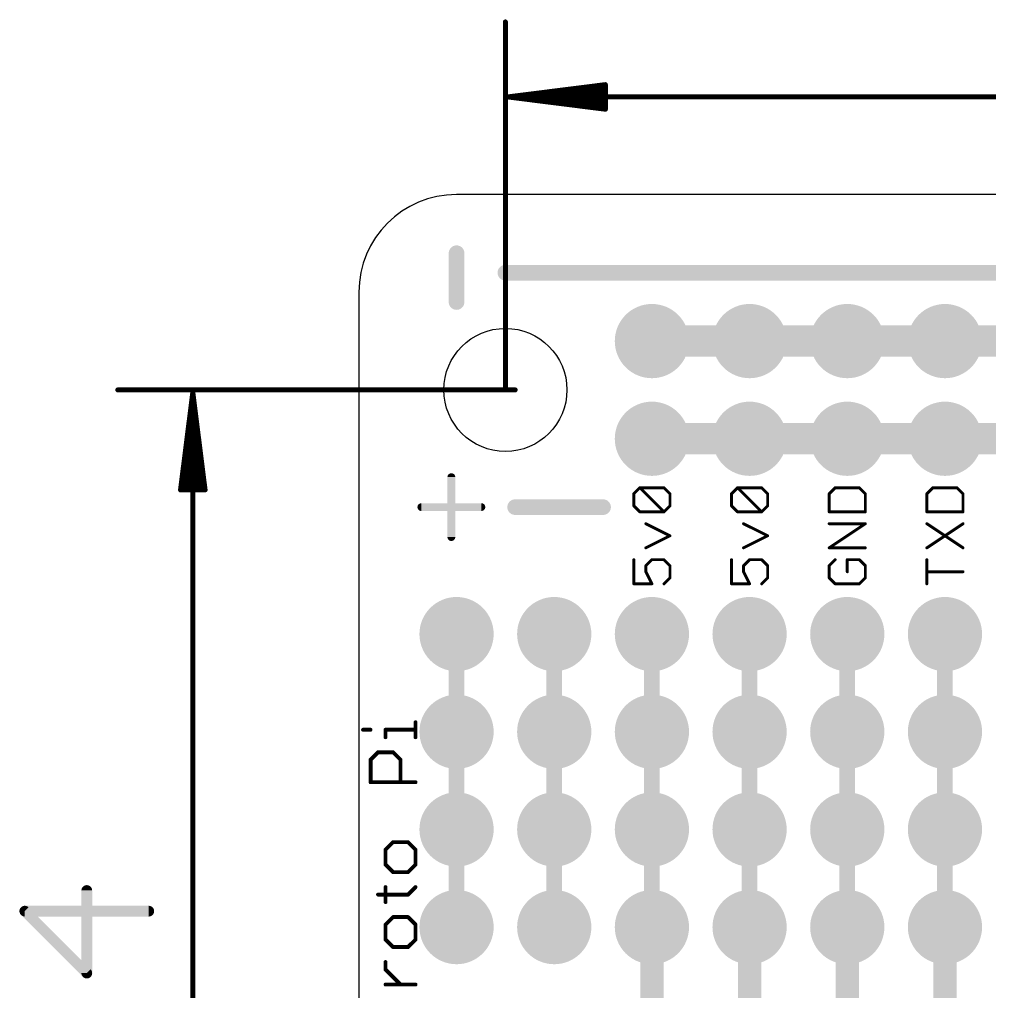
# Model space of a CAD drawing. Extents: x -31.7 to 31, y -33.5 to 32.4.
# Drawn here: x -31.69 to -6.46, y 4.67 to 29.96 of the extents above; entities that cross this region are included whole.
import ezdxf

# ---------------------------------------------------------------- set-up
doc = ezdxf.new("R2010")
doc.units = 0
for name, color, linetype in [('112', 1, 'CONTINUOUS'), ('113', 5, 'CONTINUOUS'), ('16', 132, 'CONTINUOUS'), ('18', 110, 'CONTINUOUS'), ('20', 53, 'CONTINUOUS'), ('21', 253, 'CONTINUOUS'), ('51', 253, 'CONTINUOUS')]:
    doc.layers.add(name, color=color, linetype=linetype)

# ---------------------------------------------------------------- blocks, each defined once
blk = doc.blocks.new('ROUNDV')
at = {"const_width": 0.5}
blk.add_lwpolyline([(0, -0.25, 1), (0, 0.25, 1), (0, -0.25)], format="xyb", dxfattribs=at)

msp = doc.modelspace()

# ---------------------------------------------------------------- linework, layer by layer
at = {"layer": '112'}
for points, const_width in [([(-20.4548, 18.0526), (-20.4548, 16.4934)], 0.2032), ([(-16.51, 17.272), (-18.796, 17.272)], 0.4064), ([(-21.2344, 17.273), (-19.6752, 17.273)], 0.2032)]:
    msp.add_lwpolyline(points, dxfattribs=dict(at, const_width=const_width))
for points, const_width in [([(-20.404, 18.0526, 1), (-20.5056, 18.0526)], 0.1016), ([(-18.796, 17.3736, 1), (-18.796, 17.1704)], 0.2032), ([(-16.51, 17.1704, 1), (-16.51, 17.3736)], 0.2032), ([(-21.2344, 17.3238, 1), (-21.2344, 17.2222)], 0.1016), ([(-19.6752, 17.2222, 1), (-19.6752, 17.3238)], 0.1016), ([(-20.5056, 16.4934, 1), (-20.404, 16.4934)], 0.1016)]:
    msp.add_lwpolyline(points, format="xyb", dxfattribs=dict(at, const_width=const_width))
at = {"layer": '113', "const_width": 0.4064}
for points in [[(-20.32, 23.876), (-20.32, 22.606)], [(-19.05, 23.368), (18.796, 23.368)]]:
    msp.add_lwpolyline(points, dxfattribs=at)
at = {"layer": '113', "const_width": 0.2032}
for points in [[(-20.2184, 23.876, 1), (-20.4216, 23.876)], [(-19.05, 23.4696, 1), (-19.05, 23.2664)], [(-20.4216, 22.606, 1), (-20.2184, 22.606)]]:
    msp.add_lwpolyline(points, format="xyb", dxfattribs=at)
at = {"layer": '16'}
for points, const_width in [([(-12.7, 21.59), (-15.24, 21.59)], 0.8128), ([(-10.16, 21.59), (-12.7, 21.59)], 0.8128), ([(-7.62, 21.59), (-10.16, 21.59)], 0.8128), ([(-5.08, 21.59), (-7.62, 21.59)], 0.8128), ([(-12.7, 19.05), (-15.24, 19.05)], 0.8128), ([(-10.16, 19.05), (-12.7, 19.05)], 0.8128), ([(-7.62, 19.05), (-10.16, 19.05)], 0.8128), ([(-5.08, 19.05), (-7.62, 19.05)], 0.8128), ([(-20.32, 13.97), (-20.32, 11.43)], 0.4064), ([(-17.78, 13.97), (-17.78, 11.43)], 0.4064), ([(-15.24, 13.97), (-15.24, 11.43)], 0.4064), ([(-12.7, 13.97), (-12.7, 11.43)], 0.4064), ([(-10.16, 13.97), (-10.16, 11.43)], 0.4064), ([(-7.62, 13.97), (-7.62, 11.43)], 0.4064), ([(-20.32, 11.43), (-20.32, 8.89)], 0.4064), ([(-17.78, 11.43), (-17.78, 8.89)], 0.4064), ([(-15.24, 11.43), (-15.24, 8.89)], 0.4064), ([(-12.7, 11.43), (-12.7, 8.89)], 0.4064), ([(-10.16, 11.43), (-10.16, 8.89)], 0.4064), ([(-7.62, 11.43), (-7.62, 8.89)], 0.4064), ([(-20.32, 8.89), (-20.32, 6.35)], 0.4064), ([(-17.78, 8.89), (-17.78, 6.35)], 0.4064), ([(-15.24, 8.89), (-15.24, 6.35)], 0.4064), ([(-12.7, 8.89), (-12.7, 6.35)], 0.4064), ([(-10.16, 8.89), (-10.16, 6.35)], 0.4064), ([(-7.62, 8.89), (-7.62, 6.35)], 0.4064), ([(-15.24, 1.27), (-15.24, 6.35)], 0.6096), ([(-12.7, 1.27), (-12.7, 6.35)], 0.6096), ([(-10.16, 1.27), (-10.16, 6.35)], 0.6096), ([(-7.62, 1.27), (-7.62, 6.35)], 0.6096)]:
    msp.add_lwpolyline(points, dxfattribs=dict(at, const_width=const_width))
for points, const_width in [([(-15.24, 21.7932, 1), (-15.24, 21.3868)], 0.4064), ([(-12.7, 21.7932, 1), (-12.7, 21.3868)], 0.4064), ([(-12.7, 21.3868, 1), (-12.7, 21.7932)], 0.4064), ([(-10.16, 21.7932, 1), (-10.16, 21.3868)], 0.4064), ([(-10.16, 21.3868, 1), (-10.16, 21.7932)], 0.4064), ([(-7.62, 21.7932, 1), (-7.62, 21.3868)], 0.4064), ([(-7.62, 21.3868, 1), (-7.62, 21.7932)], 0.4064), ([(-15.24, 19.2532, 1), (-15.24, 18.8468)], 0.4064), ([(-12.7, 19.2532, 1), (-12.7, 18.8468)], 0.4064), ([(-12.7, 18.8468, 1), (-12.7, 19.2532)], 0.4064), ([(-10.16, 19.2532, 1), (-10.16, 18.8468)], 0.4064), ([(-10.16, 18.8468, 1), (-10.16, 19.2532)], 0.4064), ([(-7.62, 19.2532, 1), (-7.62, 18.8468)], 0.4064), ([(-7.62, 18.8468, 1), (-7.62, 19.2532)], 0.4064), ([(-20.2184, 13.97, 1), (-20.4216, 13.97)], 0.2032), ([(-17.6784, 13.97, 1), (-17.8816, 13.97)], 0.2032), ([(-15.1384, 13.97, 1), (-15.3416, 13.97)], 0.2032), ([(-12.5984, 13.97, 1), (-12.8016, 13.97)], 0.2032), ([(-10.0584, 13.97, 1), (-10.2616, 13.97)], 0.2032), ([(-7.5184, 13.97, 1), (-7.7216, 13.97)], 0.2032), ([(-20.2184, 11.43, 1), (-20.4216, 11.43)], 0.2032), ([(-17.6784, 11.43, 1), (-17.8816, 11.43)], 0.2032), ([(-15.1384, 11.43, 1), (-15.3416, 11.43)], 0.2032), ([(-12.5984, 11.43, 1), (-12.8016, 11.43)], 0.2032), ([(-10.0584, 11.43, 1), (-10.2616, 11.43)], 0.2032), ([(-7.5184, 11.43, 1), (-7.7216, 11.43)], 0.2032), ([(-20.4216, 11.43, 1), (-20.2184, 11.43)], 0.2032), ([(-17.8816, 11.43, 1), (-17.6784, 11.43)], 0.2032), ([(-15.3416, 11.43, 1), (-15.1384, 11.43)], 0.2032), ([(-12.8016, 11.43, 1), (-12.5984, 11.43)], 0.2032), ([(-10.2616, 11.43, 1), (-10.0584, 11.43)], 0.2032), ([(-7.7216, 11.43, 1), (-7.5184, 11.43)], 0.2032), ([(-20.2184, 8.89, 1), (-20.4216, 8.89)], 0.2032), ([(-20.4216, 8.89, 1), (-20.2184, 8.89)], 0.2032), ([(-17.6784, 8.89, 1), (-17.8816, 8.89)], 0.2032), ([(-17.8816, 8.89, 1), (-17.6784, 8.89)], 0.2032), ([(-15.1384, 8.89, 1), (-15.3416, 8.89)], 0.2032), ([(-15.3416, 8.89, 1), (-15.1384, 8.89)], 0.2032), ([(-12.5984, 8.89, 1), (-12.8016, 8.89)], 0.2032), ([(-12.8016, 8.89, 1), (-12.5984, 8.89)], 0.2032), ([(-10.0584, 8.89, 1), (-10.2616, 8.89)], 0.2032), ([(-10.2616, 8.89, 1), (-10.0584, 8.89)], 0.2032), ([(-7.5184, 8.89, 1), (-7.7216, 8.89)], 0.2032), ([(-7.7216, 8.89, 1), (-7.5184, 8.89)], 0.2032), ([(-15.0876, 6.35, 1), (-15.3924, 6.35)], 0.3048), ([(-12.5476, 6.35, 1), (-12.8524, 6.35)], 0.3048), ([(-10.0076, 6.35, 1), (-10.3124, 6.35)], 0.3048), ([(-7.4676, 6.35, 1), (-7.7724, 6.35)], 0.3048), ([(-20.4216, 6.35, 1), (-20.2184, 6.35)], 0.2032), ([(-17.8816, 6.35, 1), (-17.6784, 6.35)], 0.2032), ([(-15.3416, 6.35, 1), (-15.1384, 6.35)], 0.2032), ([(-12.8016, 6.35, 1), (-12.5984, 6.35)], 0.2032), ([(-10.2616, 6.35, 1), (-10.0584, 6.35)], 0.2032), ([(-7.7216, 6.35, 1), (-7.5184, 6.35)], 0.2032)]:
    msp.add_lwpolyline(points, format="xyb", dxfattribs=dict(at, const_width=const_width))
at = {"layer": '20'}
for p, q in [((20.32, 25.4), (-20.32, 25.4)), ((-22.86, 22.86), (-22.86, -22.86))]:
    msp.add_line(p, q, dxfattribs=at)
msp.add_circle((-19.05, 20.32), 1.6, dxfattribs=at)
msp.add_arc((-20.32, 22.86), 2.54, 90, 180, dxfattribs=at)
at = {"layer": '21'}
for points, const_width in [([(-15.7107, 17.6194), (-15.5539, 17.7762)], 0.0762), ([(-15.5539, 17.7762), (-14.9269, 17.7762)], 0.0762), ([(-14.9269, 17.1491), (-15.5539, 17.7762)], 0.0762), ([(-14.9269, 17.7762), (-14.7701, 17.6194)], 0.0762), ([(-13.1707, 17.6194), (-13.0139, 17.7762)], 0.0762), ([(-13.0139, 17.7762), (-12.3869, 17.7762)], 0.0762), ([(-12.3869, 17.1491), (-13.0139, 17.7762)], 0.0762), ([(-12.3869, 17.7762), (-12.2301, 17.6194)], 0.0762), ([(-10.4739, 17.7762), (-10.6307, 17.6194)], 0.0762), ([(-9.8469, 17.7762), (-10.4739, 17.7762)], 0.0762), ([(-9.6901, 17.6194), (-9.8469, 17.7762)], 0.0762), ([(-7.9339, 17.7762), (-8.0907, 17.6194)], 0.0762), ([(-7.3069, 17.7762), (-7.9339, 17.7762)], 0.0762), ([(-7.1501, 17.6194), (-7.3069, 17.7762)], 0.0762), ([(-15.7107, 17.3059), (-15.7107, 17.6194)], 0.0762), ([(-14.7701, 17.6194), (-14.7701, 17.3059)], 0.0762), ([(-13.1707, 17.3059), (-13.1707, 17.6194)], 0.0762), ([(-12.2301, 17.6194), (-12.2301, 17.3059)], 0.0762), ([(-10.6307, 17.6194), (-10.6307, 17.1491)], 0.0762), ([(-9.6901, 17.1491), (-9.6901, 17.6194)], 0.0762), ([(-8.0907, 17.6194), (-8.0907, 17.1491)], 0.0762), ([(-7.1501, 17.1491), (-7.1501, 17.6194)], 0.0762), ([(-15.5539, 17.1491), (-15.7107, 17.3059)], 0.0762), ([(-14.7701, 17.3059), (-14.9269, 17.1491)], 0.0762), ([(-13.0139, 17.1491), (-13.1707, 17.3059)], 0.0762), ([(-12.2301, 17.3059), (-12.3869, 17.1491)], 0.0762), ([(-14.9269, 17.1491), (-15.5539, 17.1491)], 0.0762), ([(-12.3869, 17.1491), (-13.0139, 17.1491)], 0.0762), ([(-10.6307, 17.1491), (-9.6901, 17.1491)], 0.0762), ([(-8.0907, 17.1491), (-7.1501, 17.1491)], 0.0762), ([(-14.7701, 16.5272), (-15.3972, 16.8407)], 0.0762), ([(-12.2301, 16.5272), (-12.8572, 16.8407)], 0.0762), ([(-10.6307, 16.2136), (-9.6901, 16.8407)], 0.0762), ([(-9.6901, 16.8407), (-10.6307, 16.8407)], 0.0762), ([(-8.0907, 16.2136), (-7.1501, 16.8407)], 0.0762), ([(-8.0907, 16.8407), (-7.1501, 16.2136)], 0.0762), ([(-15.3972, 16.2136), (-14.7701, 16.5272)], 0.0762), ([(-12.8572, 16.2136), (-12.2301, 16.5272)], 0.0762), ([(-9.6901, 16.2136), (-10.6307, 16.2136)], 0.0762), ([(-15.7107, 15.9052), (-15.7107, 15.2781)], 0.0762), ([(-15.3972, 15.7484), (-15.2404, 15.9052)], 0.0762), ([(-15.2404, 15.9052), (-14.9269, 15.9052)], 0.0762), ([(-14.9269, 15.9052), (-14.7701, 15.7484)], 0.0762), ([(-13.1707, 15.9052), (-13.1707, 15.2781)], 0.0762), ([(-12.8572, 15.7484), (-12.7004, 15.9052)], 0.0762), ([(-12.7004, 15.9052), (-12.3869, 15.9052)], 0.0762), ([(-12.3869, 15.9052), (-12.2301, 15.7484)], 0.0762), ([(-10.4739, 15.9052), (-10.6307, 15.7484)], 0.0762), ([(-9.8469, 15.9052), (-10.1604, 15.9052)], 0.0762), ([(-10.1604, 15.9052), (-10.1604, 15.5916)], 0.0762), ([(-9.6901, 15.7484), (-9.8469, 15.9052)], 0.0762), ([(-8.0907, 15.2781), (-8.0907, 15.9052)], 0.0762), ([(-15.3972, 15.5916), (-15.3972, 15.7484)], 0.0762), ([(-14.7701, 15.7484), (-14.7701, 15.4349)], 0.0762), ([(-12.8572, 15.5916), (-12.8572, 15.7484)], 0.0762), ([(-12.2301, 15.7484), (-12.2301, 15.4349)], 0.0762), ([(-10.6307, 15.7484), (-10.6307, 15.4349)], 0.0762), ([(-9.6901, 15.4349), (-9.6901, 15.7484)], 0.0762), ([(-15.2404, 15.2781), (-15.3972, 15.5916)], 0.0762), ([(-14.7701, 15.4349), (-14.9269, 15.2781)], 0.0762), ([(-12.7004, 15.2781), (-12.8572, 15.5916)], 0.0762), ([(-12.2301, 15.4349), (-12.3869, 15.2781)], 0.0762), ([(-10.6307, 15.4349), (-10.4739, 15.2781)], 0.0762), ([(-9.8469, 15.2781), (-9.6901, 15.4349)], 0.0762), ([(-7.1501, 15.5916), (-8.0907, 15.5916)], 0.0762), ([(-15.7107, 15.2781), (-15.2404, 15.2781)], 0.0762), ([(-13.1707, 15.2781), (-12.7004, 15.2781)], 0.0762), ([(-10.4739, 15.2781), (-9.8469, 15.2781)], 0.0762), ([(-21.3868, 11.2882), (-21.3868, 11.678)], 0.1016), ([(-22.7511, 11.4831), (-22.5562, 11.4831)], 0.1016), ([(-22.1664, 11.2882), (-22.1664, 11.4831)], 0.1016), ([(-22.1664, 11.4831), (-21.3868, 11.4831)], 0.1016), ([(-22.5562, 10.7035), (-22.3613, 10.8984)], 0.1016), ([(-22.3613, 10.8984), (-21.9715, 10.8984)], 0.1016), ([(-21.9715, 10.8984), (-21.7766, 10.7035)], 0.1016), ([(-22.5562, 10.1188), (-22.5562, 10.7035)], 0.1016), ([(-21.7766, 10.7035), (-21.7766, 10.1188)], 0.1016), ([(-21.3868, 10.1188), (-22.5562, 10.1188)], 0.1016), ([(-21.9715, 8.5596), (-22.1664, 8.3647)], 0.1016), ([(-21.5817, 8.5596), (-21.9715, 8.5596)], 0.1016), ([(-21.3868, 8.3647), (-21.5817, 8.5596)], 0.1016), ([(-22.1664, 8.3647), (-22.1664, 7.9749)], 0.1016), ([(-21.3868, 7.9749), (-21.3868, 8.3647)], 0.1016), ([(-22.1664, 7.9749), (-21.9715, 7.78)], 0.1016), ([(-21.5817, 7.78), (-21.3868, 7.9749)], 0.1016), ([(-21.9715, 7.78), (-21.5817, 7.78)], 0.1016), ([(-22.1664, 7.0004), (-22.1664, 7.3902)], 0.1016), ([(-21.5817, 7.1953), (-21.3868, 7.3902)], 0.1016), ([(-22.3613, 7.1953), (-21.5817, 7.1953)], 0.1016), ([(-21.9715, 6.6106), (-22.1664, 6.4157)], 0.1016), ([(-21.5817, 6.6106), (-21.9715, 6.6106)], 0.1016), ([(-21.3868, 6.4157), (-21.5817, 6.6106)], 0.1016), ([(-22.1664, 6.4157), (-22.1664, 6.0259)], 0.1016), ([(-21.3868, 6.0259), (-21.3868, 6.4157)], 0.1016), ([(-22.1664, 6.0259), (-21.9715, 5.8311)], 0.1016), ([(-21.5817, 5.8311), (-21.3868, 6.0259)], 0.1016), ([(-21.9715, 5.8311), (-21.5817, 5.8311)], 0.1016), ([(-22.1664, 5.2464), (-22.1664, 5.4413)], 0.1016), ([(-21.7766, 4.8566), (-22.1664, 5.2464)], 0.1016), ([(-21.3868, 4.8566), (-22.1664, 4.8566)], 0.1016)]:
    msp.add_lwpolyline(points, dxfattribs=dict(at, const_width=const_width))
for points, const_width in [([(-15.5405, 17.7897, 1), (-15.5674, 17.7627)], 0.0381), ([(-15.5539, 17.7953, 1), (-15.5539, 17.7572)], 0.0381), ([(-15.5405, 17.7627, 1), (-15.5674, 17.7897)], 0.0381), ([(-14.9134, 17.7897, 1), (-14.9403, 17.7627)], 0.0381), ([(-14.9269, 17.7572, 1), (-14.9269, 17.7953)], 0.0381), ([(-13.0005, 17.7897, 1), (-13.0274, 17.7627)], 0.0381), ([(-13.0139, 17.7953, 1), (-13.0139, 17.7572)], 0.0381), ([(-13.0005, 17.7627, 1), (-13.0274, 17.7897)], 0.0381), ([(-12.3734, 17.7897, 1), (-12.4003, 17.7627)], 0.0381), ([(-12.3869, 17.7572, 1), (-12.3869, 17.7953)], 0.0381), ([(-10.4739, 17.7953, 1), (-10.4739, 17.7572)], 0.0381), ([(-10.4605, 17.7627, 1), (-10.4874, 17.7897)], 0.0381), ([(-9.8334, 17.7897, 1), (-9.8603, 17.7627)], 0.0381), ([(-9.8469, 17.7572, 1), (-9.8469, 17.7953)], 0.0381), ([(-7.9339, 17.7953, 1), (-7.9339, 17.7572)], 0.0381), ([(-7.9205, 17.7627, 1), (-7.9474, 17.7897)], 0.0381), ([(-7.2934, 17.7897, 1), (-7.3203, 17.7627)], 0.0381), ([(-7.3069, 17.7572, 1), (-7.3069, 17.7953)], 0.0381), ([(-15.6917, 17.6194, 1), (-15.7298, 17.6194)], 0.0381), ([(-15.7242, 17.6329, 1), (-15.6972, 17.606)], 0.0381), ([(-14.7511, 17.6194, 1), (-14.7892, 17.6194)], 0.0381), ([(-14.7836, 17.606, 1), (-14.7566, 17.6329)], 0.0381), ([(-13.1517, 17.6194, 1), (-13.1898, 17.6194)], 0.0381), ([(-13.1842, 17.6329, 1), (-13.1572, 17.606)], 0.0381), ([(-12.2111, 17.6194, 1), (-12.2492, 17.6194)], 0.0381), ([(-12.2436, 17.606, 1), (-12.2166, 17.6329)], 0.0381), ([(-10.6117, 17.6194, 1), (-10.6498, 17.6194)], 0.0381), ([(-10.6442, 17.6329, 1), (-10.6172, 17.606)], 0.0381), ([(-9.6711, 17.6194, 1), (-9.7092, 17.6194)], 0.0381), ([(-9.7036, 17.606, 1), (-9.6766, 17.6329)], 0.0381), ([(-8.0717, 17.6194, 1), (-8.1098, 17.6194)], 0.0381), ([(-8.1042, 17.6329, 1), (-8.0772, 17.606)], 0.0381), ([(-7.1311, 17.6194, 1), (-7.1692, 17.6194)], 0.0381), ([(-7.1636, 17.606, 1), (-7.1366, 17.6329)], 0.0381), ([(-15.7298, 17.3059, 1), (-15.6917, 17.3059)], 0.0381), ([(-15.6972, 17.3194, 1), (-15.7242, 17.2924)], 0.0381), ([(-14.7892, 17.3059, 1), (-14.7511, 17.3059)], 0.0381), ([(-14.7566, 17.2924, 1), (-14.7836, 17.3194)], 0.0381), ([(-13.1572, 17.3194, 1), (-13.1842, 17.2924)], 0.0381), ([(-13.1898, 17.3059, 1), (-13.1517, 17.3059)], 0.0381), ([(-12.2492, 17.3059, 1), (-12.2111, 17.3059)], 0.0381), ([(-12.2166, 17.2924, 1), (-12.2436, 17.3194)], 0.0381), ([(-15.5539, 17.1682, 1), (-15.5539, 17.1301)], 0.0381), ([(-15.5674, 17.1357, 1), (-15.5405, 17.1626)], 0.0381), ([(-14.9403, 17.1626, 1), (-14.9134, 17.1357)], 0.0381), ([(-14.9403, 17.1357, 1), (-14.9134, 17.1626)], 0.0381), ([(-14.9269, 17.1301, 1), (-14.9269, 17.1682)], 0.0381), ([(-13.0139, 17.1682, 1), (-13.0139, 17.1301)], 0.0381), ([(-13.0274, 17.1357, 1), (-13.0005, 17.1626)], 0.0381), ([(-12.4003, 17.1626, 1), (-12.3734, 17.1357)], 0.0381), ([(-12.4003, 17.1357, 1), (-12.3734, 17.1626)], 0.0381), ([(-12.3869, 17.1301, 1), (-12.3869, 17.1682)], 0.0381), ([(-10.6498, 17.1491, 1), (-10.6117, 17.1491)], 0.0381), ([(-10.6307, 17.1682, 1), (-10.6307, 17.1301)], 0.0381), ([(-9.7092, 17.1491, 1), (-9.6711, 17.1491)], 0.0381), ([(-9.6901, 17.1301, 1), (-9.6901, 17.1682)], 0.0381), ([(-8.0907, 17.1682, 1), (-8.0907, 17.1301)], 0.0381), ([(-8.1098, 17.1491, 1), (-8.0717, 17.1491)], 0.0381), ([(-7.1692, 17.1491, 1), (-7.1311, 17.1491)], 0.0381), ([(-7.1501, 17.1301, 1), (-7.1501, 17.1682)], 0.0381), ([(-15.3886, 16.8577, 1), (-15.4057, 16.8236)], 0.0381), ([(-12.8486, 16.8577, 1), (-12.8657, 16.8236)], 0.0381), ([(-10.6307, 16.8597, 1), (-10.6307, 16.8216)], 0.0381), ([(-9.6795, 16.8248, 1), (-9.7007, 16.8565)], 0.0381), ([(-9.6901, 16.8216, 1), (-9.6901, 16.8597)], 0.0381), ([(-8.0801, 16.8565, 1), (-8.1013, 16.8248)], 0.0381), ([(-7.1395, 16.8248, 1), (-7.1607, 16.8565)], 0.0381), ([(-14.7616, 16.5101, 1), (-14.7786, 16.5442)], 0.0381), ([(-14.7786, 16.5101, 1), (-14.7616, 16.5442)], 0.0381), ([(-12.2216, 16.5101, 1), (-12.2386, 16.5442)], 0.0381), ([(-12.2386, 16.5101, 1), (-12.2216, 16.5442)], 0.0381), ([(-15.4057, 16.2307, 1), (-15.3886, 16.1966)], 0.0381), ([(-12.8657, 16.2307, 1), (-12.8486, 16.1966)], 0.0381), ([(-10.6307, 16.2327, 1), (-10.6307, 16.1946)], 0.0381), ([(-10.6413, 16.2295, 1), (-10.6201, 16.1978)], 0.0381), ([(-9.6901, 16.1946, 1), (-9.6901, 16.2327)], 0.0381), ([(-8.1013, 16.2295, 1), (-8.0801, 16.1978)], 0.0381), ([(-7.1607, 16.1978, 1), (-7.1395, 16.2295)], 0.0381), ([(-15.6917, 15.9052, 1), (-15.7298, 15.9052)], 0.0381), ([(-15.2404, 15.9242, 1), (-15.2404, 15.8861)], 0.0381), ([(-15.2269, 15.8917, 1), (-15.2539, 15.9186)], 0.0381), ([(-14.9134, 15.9186, 1), (-14.9403, 15.8917)], 0.0381), ([(-14.9269, 15.8861, 1), (-14.9269, 15.9242)], 0.0381), ([(-13.1517, 15.9052, 1), (-13.1898, 15.9052)], 0.0381), ([(-12.7004, 15.9242, 1), (-12.7004, 15.8861)], 0.0381), ([(-12.6869, 15.8917, 1), (-12.7139, 15.9186)], 0.0381), ([(-12.3734, 15.9186, 1), (-12.4003, 15.8917)], 0.0381), ([(-12.3869, 15.8861, 1), (-12.3869, 15.9242)], 0.0381), ([(-10.4605, 15.8917, 1), (-10.4874, 15.9186)], 0.0381), ([(-10.1414, 15.9052, 1), (-10.1795, 15.9052)], 0.0381), ([(-10.1604, 15.9242, 1), (-10.1604, 15.8861)], 0.0381), ([(-9.8334, 15.9186, 1), (-9.8603, 15.8917)], 0.0381), ([(-9.8469, 15.8861, 1), (-9.8469, 15.9242)], 0.0381), ([(-8.0717, 15.9052, 1), (-8.1098, 15.9052)], 0.0381), ([(-15.4106, 15.7619, 1), (-15.3837, 15.7349)], 0.0381), ([(-15.3781, 15.7484, 1), (-15.4162, 15.7484)], 0.0381), ([(-14.7511, 15.7484, 1), (-14.7892, 15.7484)], 0.0381), ([(-14.7836, 15.7349, 1), (-14.7566, 15.7619)], 0.0381), ([(-12.8381, 15.7484, 1), (-12.8762, 15.7484)], 0.0381), ([(-12.8706, 15.7619, 1), (-12.8437, 15.7349)], 0.0381), ([(-12.2111, 15.7484, 1), (-12.2492, 15.7484)], 0.0381), ([(-12.2436, 15.7349, 1), (-12.2166, 15.7619)], 0.0381), ([(-10.6117, 15.7484, 1), (-10.6498, 15.7484)], 0.0381), ([(-10.6442, 15.7619, 1), (-10.6172, 15.7349)], 0.0381), ([(-9.6711, 15.7484, 1), (-9.7092, 15.7484)], 0.0381), ([(-9.7036, 15.7349, 1), (-9.6766, 15.7619)], 0.0381), ([(-15.3801, 15.6002, 1), (-15.4142, 15.5831)], 0.0381), ([(-15.4162, 15.5916, 1), (-15.3781, 15.5916)], 0.0381), ([(-14.7892, 15.4349, 1), (-14.7511, 15.4349)], 0.0381), ([(-14.7566, 15.4214, 1), (-14.7836, 15.4483)], 0.0381), ([(-12.8401, 15.6002, 1), (-12.8742, 15.5831)], 0.0381), ([(-12.8762, 15.5916, 1), (-12.8381, 15.5916)], 0.0381), ([(-12.2492, 15.4349, 1), (-12.2111, 15.4349)], 0.0381), ([(-12.2166, 15.4214, 1), (-12.2436, 15.4483)], 0.0381), ([(-10.6498, 15.4349, 1), (-10.6117, 15.4349)], 0.0381), ([(-10.6172, 15.4483, 1), (-10.6442, 15.4214)], 0.0381), ([(-10.1795, 15.5916, 1), (-10.1414, 15.5916)], 0.0381), ([(-9.7092, 15.4349, 1), (-9.6711, 15.4349)], 0.0381), ([(-9.6766, 15.4214, 1), (-9.7036, 15.4483)], 0.0381), ([(-8.0907, 15.6107, 1), (-8.0907, 15.5726)], 0.0381), ([(-7.1501, 15.5726, 1), (-7.1501, 15.6107)], 0.0381), ([(-15.7298, 15.2781, 1), (-15.6917, 15.2781)], 0.0381), ([(-15.7107, 15.2972, 1), (-15.7107, 15.2591)], 0.0381), ([(-15.2574, 15.2696, 1), (-15.2234, 15.2866)], 0.0381), ([(-15.2404, 15.2591, 1), (-15.2404, 15.2972)], 0.0381), ([(-14.9403, 15.2916, 1), (-14.9134, 15.2646)], 0.0381), ([(-13.1707, 15.2972, 1), (-13.1707, 15.2591)], 0.0381), ([(-13.1898, 15.2781, 1), (-13.1517, 15.2781)], 0.0381), ([(-12.7174, 15.2696, 1), (-12.6834, 15.2866)], 0.0381), ([(-12.7004, 15.2591, 1), (-12.7004, 15.2972)], 0.0381), ([(-12.4003, 15.2916, 1), (-12.3734, 15.2646)], 0.0381), ([(-10.4739, 15.2972, 1), (-10.4739, 15.2591)], 0.0381), ([(-10.4874, 15.2646, 1), (-10.4605, 15.2916)], 0.0381), ([(-9.8603, 15.2916, 1), (-9.8334, 15.2646)], 0.0381), ([(-9.8469, 15.2591, 1), (-9.8469, 15.2972)], 0.0381), ([(-8.1098, 15.2781, 1), (-8.0717, 15.2781)], 0.0381), ([(-21.3614, 11.678, 1), (-21.4122, 11.678)], 0.0508), ([(-22.7511, 11.5085, 1), (-22.7511, 11.4577)], 0.0508), ([(-22.5562, 11.4577, 1), (-22.5562, 11.5085)], 0.0508), ([(-22.141, 11.4831, 1), (-22.1918, 11.4831)], 0.0508), ([(-22.1664, 11.5085, 1), (-22.1664, 11.4577)], 0.0508), ([(-21.3868, 11.4577, 1), (-21.3868, 11.5085)], 0.0508), ([(-22.1918, 11.2882, 1), (-22.141, 11.2882)], 0.0508), ([(-21.4122, 11.2882, 1), (-21.3614, 11.2882)], 0.0508), ([(-22.3613, 10.9238, 1), (-22.3613, 10.873)], 0.0508), ([(-22.3433, 10.8805, 1), (-22.3793, 10.9164)], 0.0508), ([(-21.9535, 10.9164, 1), (-21.9895, 10.8805)], 0.0508), ([(-21.9715, 10.873, 1), (-21.9715, 10.9238)], 0.0508), ([(-22.5308, 10.7035, 1), (-22.5816, 10.7035)], 0.0508), ([(-22.5742, 10.7215, 1), (-22.5382, 10.6856)], 0.0508), ([(-21.7512, 10.7035, 1), (-21.802, 10.7035)], 0.0508), ([(-21.7946, 10.6856, 1), (-21.7586, 10.7215)], 0.0508), ([(-22.5562, 10.1442, 1), (-22.5562, 10.0934)], 0.0508), ([(-22.5816, 10.1188, 1), (-22.5308, 10.1188)], 0.0508), ([(-21.802, 10.1188, 1), (-21.7512, 10.1188)], 0.0508), ([(-21.3868, 10.0934, 1), (-21.3868, 10.1442)], 0.0508), ([(-21.9715, 8.585, 1), (-21.9715, 8.5342)], 0.0508), ([(-21.9535, 8.5417, 1), (-21.9895, 8.5776)], 0.0508), ([(-21.5637, 8.5776, 1), (-21.5997, 8.5417)], 0.0508), ([(-21.5817, 8.5342, 1), (-21.5817, 8.585)], 0.0508), ([(-22.141, 8.3647, 1), (-22.1918, 8.3647)], 0.0508), ([(-22.1844, 8.3827, 1), (-22.1484, 8.3468)], 0.0508), ([(-21.3614, 8.3647, 1), (-21.4122, 8.3647)], 0.0508), ([(-21.4048, 8.3468, 1), (-21.3688, 8.3827)], 0.0508), ([(-22.1484, 7.9929, 1), (-22.1844, 7.957)], 0.0508), ([(-22.1918, 7.9749, 1), (-22.141, 7.9749)], 0.0508), ([(-21.4122, 7.9749, 1), (-21.3614, 7.9749)], 0.0508), ([(-21.3688, 7.957, 1), (-21.4048, 7.9929)], 0.0508), ([(-21.9715, 7.8054, 1), (-21.9715, 7.7546)], 0.0508), ([(-21.9895, 7.7621, 1), (-21.9535, 7.798)], 0.0508), ([(-21.5997, 7.798, 1), (-21.5637, 7.7621)], 0.0508), ([(-21.5817, 7.7546, 1), (-21.5817, 7.8054)], 0.0508), ([(-22.141, 7.3902, 1), (-22.1918, 7.3902)], 0.0508), ([(-21.3688, 7.3723, 1), (-21.4048, 7.4082)], 0.0508), ([(-22.3613, 7.2207, 1), (-22.3613, 7.1699)], 0.0508), ([(-21.5997, 7.2133, 1), (-21.5637, 7.1774)], 0.0508), ([(-21.5817, 7.1699, 1), (-21.5817, 7.2207)], 0.0508), ([(-22.1918, 7.0004, 1), (-22.141, 7.0004)], 0.0508), ([(-21.9715, 6.636, 1), (-21.9715, 6.5852)], 0.0508), ([(-21.9535, 6.5927, 1), (-21.9895, 6.6286)], 0.0508), ([(-21.5637, 6.6286, 1), (-21.5997, 6.5927)], 0.0508), ([(-21.5817, 6.5852, 1), (-21.5817, 6.636)], 0.0508), ([(-22.141, 6.4157, 1), (-22.1918, 6.4157)], 0.0508), ([(-22.1844, 6.4337, 1), (-22.1484, 6.3978)], 0.0508), ([(-21.3614, 6.4157, 1), (-21.4122, 6.4157)], 0.0508), ([(-21.4048, 6.3978, 1), (-21.3688, 6.4337)], 0.0508), ([(-22.1484, 6.0439, 1), (-22.1844, 6.008)], 0.0508), ([(-21.3688, 6.008, 1), (-21.4048, 6.0439)], 0.0508), ([(-22.1918, 6.0259, 1), (-22.141, 6.0259)], 0.0508), ([(-21.9715, 5.8565, 1), (-21.9715, 5.8056)], 0.0508), ([(-21.9895, 5.8131, 1), (-21.9535, 5.849)], 0.0508), ([(-21.5997, 5.849, 1), (-21.5637, 5.8131)], 0.0508), ([(-21.5817, 5.8056, 1), (-21.5817, 5.8565)], 0.0508), ([(-21.4122, 6.0259, 1), (-21.3614, 6.0259)], 0.0508), ([(-22.141, 5.4413, 1), (-22.1918, 5.4413)], 0.0508), ([(-22.1484, 5.2643, 1), (-22.1844, 5.2284)], 0.0508), ([(-22.1918, 5.2464, 1), (-22.141, 5.2464)], 0.0508), ([(-22.1664, 4.882, 1), (-22.1664, 4.8312)], 0.0508), ([(-21.7946, 4.8386, 1), (-21.7586, 4.8745)], 0.0508), ([(-21.3868, 4.8312, 1), (-21.3868, 4.882)], 0.0508)]:
    msp.add_lwpolyline(points, format="xyb", dxfattribs=dict(at, const_width=const_width))
at = {"layer": '51'}
for points, const_width in [([(-19.05, 20.32), (-19.05, 29.89)], 0.13), ([(-18.985, 27.94), (-16.45, 28.2592)], 0.13), ([(-16.45, 28.2592), (-16.45, 27.6208)], 0.13), ([(-18.985, 27.94), (-16.45, 28.2)], 0.13), ([(-18.985, 27.94), (-16.45, 28.07)], 0.13), ([(-18.985, 27.94), (18.985, 27.94)], 0.13), ([(-16.45, 27.6208), (-18.985, 27.94)], 0.13), ([(-16.45, 27.81), (-18.985, 27.94)], 0.13), ([(-16.45, 27.68), (-18.985, 27.94)], 0.13), ([(-18.796, 20.32), (-29.128, 20.32)], 0.13), ([(-27.178, 20.255), (-27.4972, 17.72)], 0.13), ([(-27.178, 20.255), (-27.438, 17.72)], 0.13), ([(-27.178, 20.255), (-27.308, 17.72)], 0.13), ([(-27.178, 20.255), (-27.178, -20.255)], 0.13), ([(-26.8588, 17.72), (-27.178, 20.255)], 0.13), ([(-27.048, 17.72), (-27.178, 20.255)], 0.13), ([(-26.918, 17.72), (-27.178, 20.255)], 0.13), ([(-27.4972, 17.72), (-26.8588, 17.72)], 0.13), ([(-29.9344, 5.1534), (-29.9344, 7.3023)], 0.2794), ([(-28.3227, 6.765), (-31.5461, 6.765)], 0.2794), ([(-31.5461, 6.765), (-29.9344, 5.1534)], 0.2794)]:
    msp.add_lwpolyline(points, dxfattribs=dict(at, const_width=const_width))
for points, const_width in [([(-19.0175, 29.89, 1), (-19.0825, 29.89)], 0.065), ([(-16.4175, 28.2592, 1), (-16.4825, 28.2592)], 0.065), ([(-16.4459, 28.227, 1), (-16.4541, 28.2915)], 0.065), ([(-16.4467, 28.1677, 1), (-16.4533, 28.2323)], 0.065), ([(-16.4483, 28.0375, 1), (-16.4517, 28.1025)], 0.065), ([(-18.985, 27.9725, 1), (-18.985, 27.9075)], 0.065), ([(-18.9809, 27.9722, 1), (-18.9891, 27.9078)], 0.065), ([(-18.9867, 27.9725, 1), (-18.9833, 27.9075)], 0.065), ([(-18.9833, 27.9725, 1), (-18.9867, 27.9075)], 0.065), ([(-18.9817, 27.9723, 1), (-18.9883, 27.9077)], 0.065), ([(-18.9883, 27.9723, 1), (-18.9817, 27.9077)], 0.065), ([(-18.9891, 27.9722, 1), (-18.9809, 27.9078)], 0.065), ([(-16.4517, 27.7775, 1), (-16.4483, 27.8425)], 0.065), ([(-16.4825, 27.6208, 1), (-16.4175, 27.6208)], 0.065), ([(-16.4541, 27.5885, 1), (-16.4459, 27.653)], 0.065), ([(-16.4533, 27.6477, 1), (-16.4467, 27.7123)], 0.065), ([(-29.128, 20.3525, 1), (-29.128, 20.2875)], 0.065), ([(-27.1455, 20.255, 1), (-27.2105, 20.255)], 0.065), ([(-27.1458, 20.2591, 1), (-27.2102, 20.2509)], 0.065), ([(-27.1455, 20.2533, 1), (-27.2105, 20.2567)], 0.065), ([(-27.1455, 20.2567, 1), (-27.2105, 20.2533)], 0.065), ([(-27.1457, 20.2583, 1), (-27.2103, 20.2517)], 0.065), ([(-27.1457, 20.2517, 1), (-27.2103, 20.2583)], 0.065), ([(-27.1458, 20.2509, 1), (-27.2102, 20.2591)], 0.065), ([(-19.0825, 20.32, 1), (-19.0175, 20.32)], 0.065), ([(-18.796, 20.2875, 1), (-18.796, 20.3525)], 0.065), ([(-27.5295, 17.7241, 1), (-27.465, 17.7159)], 0.065), ([(-27.4972, 17.7525, 1), (-27.4972, 17.6875)], 0.065), ([(-27.4703, 17.7233, 1), (-27.4057, 17.7167)], 0.065), ([(-27.3405, 17.7217, 1), (-27.2755, 17.7183)], 0.065), ([(-27.0805, 17.7183, 1), (-27.0155, 17.7217)], 0.065), ([(-26.9503, 17.7167, 1), (-26.8857, 17.7233)], 0.065), ([(-26.891, 17.7159, 1), (-26.8265, 17.7241)], 0.065), ([(-26.8588, 17.6875, 1), (-26.8588, 17.7525)], 0.065), ([(-29.8645, 7.3023, 1), (-30.0042, 7.3023)], 0.1397), ([(-31.5461, 6.8349, 1), (-31.5461, 6.6952)], 0.1397), ([(-31.4967, 6.8144, 1), (-31.5954, 6.7157)], 0.1397), ([(-28.3227, 6.6952, 1), (-28.3227, 6.8349)], 0.1397), ([(-30.0042, 5.1534, 1), (-29.8645, 5.1534)], 0.1397), ([(-29.9838, 5.104, 1), (-29.885, 5.2028)], 0.1397)]:
    msp.add_lwpolyline(points, format="xyb", dxfattribs=dict(at, const_width=const_width))

# ---------------------------------------------------------------- block references
at = {"layer": '18', "xscale": 1.9304, "yscale": 1.9304}
for p in [(-15.24, 21.59), (-15.24, 21.59), (-12.7, 21.59), (-12.7, 21.59), (-10.16, 21.59), (-10.16, 21.59), (-7.62, 21.59), (-7.62, 21.59), (-15.24, 19.05), (-15.24, 19.05), (-12.7, 19.05), (-12.7, 19.05), (-10.16, 19.05), (-10.16, 19.05), (-7.62, 19.05), (-7.62, 19.05), (-20.32, 13.97), (-20.32, 13.97), (-17.78, 13.97), (-17.78, 13.97), (-15.24, 13.97), (-15.24, 13.97), (-12.7, 13.97), (-12.7, 13.97), (-10.16, 13.97), (-10.16, 13.97), (-7.62, 13.97), (-7.62, 13.97), (-20.32, 11.43), (-20.32, 11.43), (-17.78, 11.43), (-17.78, 11.43), (-15.24, 11.43), (-15.24, 11.43), (-12.7, 11.43), (-12.7, 11.43), (-10.16, 11.43), (-10.16, 11.43), (-7.62, 11.43), (-7.62, 11.43), (-20.32, 8.89), (-20.32, 8.89), (-17.78, 8.89), (-17.78, 8.89), (-15.24, 8.89), (-15.24, 8.89), (-12.7, 8.89), (-12.7, 8.89), (-10.16, 8.89), (-10.16, 8.89), (-7.62, 8.89), (-7.62, 8.89), (-20.32, 6.35), (-20.32, 6.35), (-17.78, 6.35), (-17.78, 6.35), (-15.24, 6.35), (-15.24, 6.35), (-12.7, 6.35), (-12.7, 6.35), (-10.16, 6.35), (-10.16, 6.35), (-7.62, 6.35), (-7.62, 6.35)]:
    msp.add_blockref('ROUNDV', p, dxfattribs=at)

doc.saveas('drawing.dxf')
